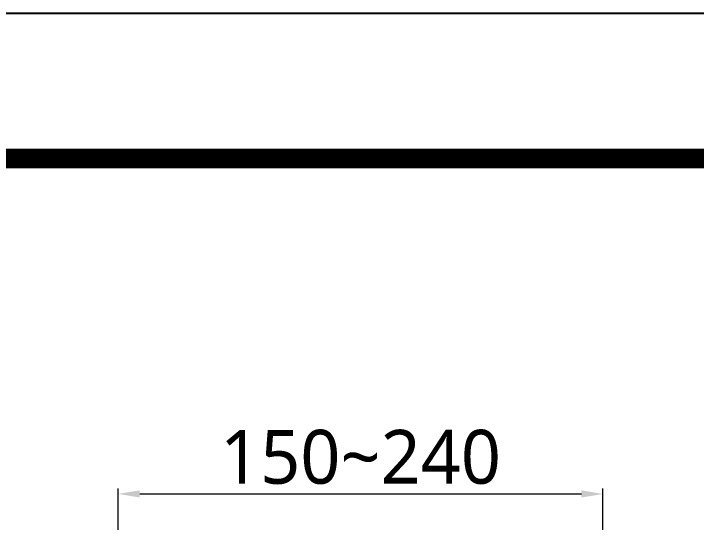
# Model space of a CAD drawing. Extents: x 0 to 3160, y 0 to 2315.
# Drawn here: x 879.1 to 1132.6, y 2126.3 to 2315 of the extents above; entities that cross this region are included whole.
import ezdxf

# ---------------------------------------------------------------- set-up
doc = ezdxf.new("R2010")
doc.units = 0
doc.header["$LTSCALE"] = 10
doc.header["$MEASUREMENT"] = 0
doc.header["$PDMODE"] = 3
doc.header["$PDSIZE"] = -10
doc.layers.get('0').update_dxf_attribs({"linetype": 'CONTINUOUS'})
doc.layers.get('DEFPOINTS').update_dxf_attribs({"linetype": 'CONTINUOUS'})
doc.styles.add('Daelim Dimension', font='')
doc.styles.get('Daelim Dimension').set_extended_font_data('NanumGothic')
doc.dimstyles.new('DEFAULT', dxfattribs={"dimscale": 2, "dimtxt": 2, "dimasz": 2, "dimexe": 0, "dimexo": 2, "dimgap": 1, "dimtad": 1, "dimdec": 1, "dimzin": 9, "dimdsep": 46, "dimtxsty": 'Daelim Dimension', "dimcen": 0.5, "dimclrd": 252, "dimclre": 252, "dimclrt": 3, "dimadec": 1, "dimazin": 0, "dimtfac": 1, "dimtdec": 1, "dimtix": 1, "dimtmove": 0, "dimatfit": 3, "dimfxl": 1, "dimtolj": 1, "dimtzin": 1, "dimlwd": 9, "dimlwe": 9, "dimarcsym": 0})

# ---------------------------------------------------------------- blocks, each defined once
blk = doc.blocks.new('*D4')
at = {"color": 5, "lineweight": 9, "ltscale": 0.5, "transparency": 16777216}
for p, q in [((917.9, 2060.95), (917.9, 2138.8)), ((1097.9, 2059.7), (1097.9, 2138.8)), ((925.9, 2136.8), (1089.9, 2136.8))]:
    blk.add_line(p, q, dxfattribs=at)
at = {"color": 5, "ltscale": 0.5, "transparency": 16777216}
for points in [[(925.9, 2138.14), (925.9, 2135.47), (917.9, 2136.8)], [(1089.9, 2138.14), (1089.9, 2135.47), (1097.9, 2136.8)]]:
    blk.add_solid(points, dxfattribs=at)
at = {"layer": 'DEFPOINTS', "color": 0, "ltscale": 0.5, "transparency": 16777216}
for p in [(1097.9, 2136.8), (917.9, 2056.95), (1097.9, 2055.7)]:
    blk.add_point(p, dxfattribs=at)
at = {"color": 7, "ltscale": 0.5, "transparency": 16777216, "insert": (1007.9, 2160.58), "char_height": 20, "attachment_point": 2, "style": 'Daelim Dimension'}
blk.add_mtext('\\A1;150~240', dxfattribs=at)

msp = doc.modelspace()

# ---------------------------------------------------------------- linework, layer by layer
at = {"ltscale": 0.5}
msp.add_lwpolyline([(0, 0), (3159.52, 0), (3159.52, 2315.04), (0, 2315.04)], close=True, dxfattribs=at)
at = {"color": 5, "linetype": 'ByBlock', "lineweight": 200, "const_width": 7.28}
msp.add_lwpolyline([(50.81, 99.13), (3108.41, 99.13), (3108.41, 2261.29), (50.81, 2261.29)], close=True, dxfattribs=at)

# ---------------------------------------------------------------- dimensions: what is measured, and where the dimension line sits
at = {"color": 5, "ltscale": 0.5}
dim = msp.add_linear_dim(base=(1097.9, 2136.8), p1=(917.9, 2056.95), p2=(1097.9, 2055.7), text='150~240', dimstyle='DEFAULT', override={"dimtxt": 10, "dimasz": 4, "dimexe": 1, "dimdec": 0, "dimclrd": 5, "dimclre": 5, "dimclrt": 7}, dxfattribs=at)
dim.commit()
dim.dimension.update_dxf_attribs({"geometry": '*D4', "text_midpoint": (1007.9, 2136.8), "dimtype": 160})

doc.saveas('drawing.dxf')
